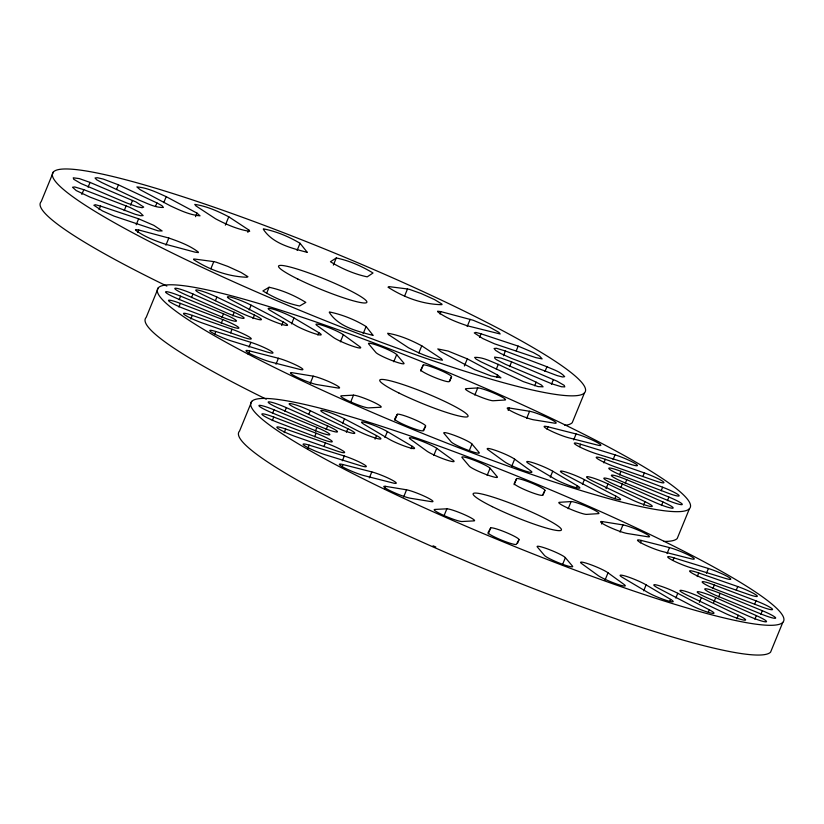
<?xml version="1.0" encoding="UTF-8"?>
<svg xmlns="http://www.w3.org/2000/svg" width="824" height="824" viewBox="0 0 824 824"><rect width="100%" height="100%" fill="white"/><g stroke="black" fill="none" stroke-linecap="round" stroke-linejoin="round"><path stroke-width="1.24" d="M53.406 171.876L41.2 201.623A287.895 33.094 22.3 0 0 166.85 286.072M81.834 194.433L83.79 189.675L129.904 207.38L139.709 212.335L143.16 215.579L140.719 215.754L135.095 214.24L89.868 197.049L76.21 190.56L72.502 187.233L74.768 186.966L83.79 189.675M88.086 187.172L90.043 182.413L79.31 178.602L73.254 177.809L73.758 179.292L81.01 183.536L126.34 202.828L137.124 206.711L142.119 207.72L143.726 207.092L136.032 202.004L90.043 182.413M99.055 209.646L100.518 206.082L138.628 218.813L153.872 225.385L162.132 230.947L158.187 230.885L114.103 216.135L102.444 210.923L93.864 205.248L95.347 204.723L100.518 206.082M116.472 189.582L118.429 184.823L103.299 179.086L97.459 177.737L95.028 177.984L96.655 179.766L101.898 182.609L139.761 200.407C147.3 203.353 155.231 207.803 163.44 207.442L162.009 205.722L156.921 202.92L118.429 184.823M124.218 210.604L126.165 205.845M130.573 205.176L132.53 200.417M136.187 224.767L138.628 218.813M137.752 232.368L138.731 229.989L168.827 238.033C179.076 241.587 189.664 245.449 198.347 252.072L198.275 252.597L194.855 252.103L165.263 244.192C154.922 240.701 144.344 236.735 135.548 230.174L135.507 229.597L138.731 229.989M155.458 206.484L156.921 202.92M163.77 202.611L166.211 196.668C156.9 192.466 147.156 187.635 136.877 186.924L140.234 189.747L170.506 205.918C179.869 210.233 189.675 214.982 200.036 215.826L196.977 213.107L166.211 196.668M165.902 245.171L168.827 238.033M158.373 287.7L146.167 317.446A287.895 33.094 22.3 0 0 266.265 399.187M195.515 216.681L196.977 213.107M179.148 299.74L180.611 296.177L223.489 313.82A15.337 1.761 22.3 0 1 236.416 321.103A15.337 1.761 22.3 0 1 221.048 316.622L178.859 299.267A15.337 1.761 22.3 0 1 165.562 291.881A15.337 1.761 22.3 0 1 180.611 296.177M178.911 306.981L180.384 303.407L222.748 319.568A15.337 1.761 22.3 0 1 238.764 327.664A15.337 1.761 22.3 0 1 226.641 324.913L184.967 309.021A15.337 1.761 22.3 0 1 168.662 300.863A15.337 1.761 22.3 0 1 180.384 303.407M191.518 297.598L192.981 294.024L234.243 312.286A15.337 1.761 22.3 0 1 243.43 318.394A15.337 1.761 22.3 0 1 225.57 312.409L184.988 294.446A15.337 1.761 22.3 0 1 175.358 288.204A15.337 1.761 22.3 0 1 192.981 294.024M225.343 225.137L228.763 216.805C218.102 211.284 206.69 206.134 194.773 204.403L195.855 205.845L215.61 218.823C226.27 224.447 237.745 229.494 249.693 231.348L248.827 229.999L228.763 216.805M210.862 268.758L213.797 261.62L216.115 262.166L227.918 266.451L241.113 272.487L247.962 276.73L246.778 277.245C227.846 276.576 209.512 269.798 193.712 259.663L193.578 259.096L194.67 259.055L213.797 261.62M190.838 318.95L192.311 315.386L232.049 329.239A15.337 1.761 22.3 0 1 250.352 337.747A15.337 1.761 22.3 0 1 242.091 336.862L203.003 323.224A15.337 1.761 22.3 0 1 184.504 314.706A15.337 1.761 22.3 0 1 192.311 315.386M215.414 300.657L216.887 297.083A15.337 1.761 22.3 0 0 197.564 290.017A15.337 1.761 22.3 0 0 203.034 294.817L240 312.481A15.337 1.761 22.3 0 0 259.447 319.671A15.337 1.761 22.3 0 0 254.451 315.046L216.887 297.083M247.859 232.378L248.827 229.999M214.817 333.875L215.795 331.495L250.918 342.362A15.337 1.761 22.3 0 1 270.602 350.839A15.337 1.761 22.3 0 1 266.616 351.869L232.069 341.177A15.337 1.761 22.3 0 1 212.293 332.721A15.337 1.761 22.3 0 1 215.795 331.495M222.027 317.394L223.489 313.82M221.285 323.142L222.748 319.568M232.78 315.86L234.243 312.286M230.576 332.814L232.049 329.239M249.167 309.948L251.114 305.189A15.337 1.761 22.3 0 0 231.06 297.227A15.337 1.761 22.3 0 0 232.111 300.338L263.608 316.828A15.337 1.761 22.3 0 0 283.683 324.862A15.337 1.761 22.3 0 0 283.126 321.947L251.114 305.189M252.989 318.61L254.451 315.046M266.657 293.2L269.098 287.257C281.983 290.038 294.632 295.466 305.828 302.408L299.627 306.003C286.742 303.356 274.145 297.773 262.897 290.944L269.098 287.257M248.961 347.12L250.918 342.362M248.209 354.495L249.672 350.931L278.43 358.265A15.337 1.761 22.3 0 1 298.504 366.309A15.337 1.761 22.3 0 1 298.988 369.193L270.705 361.983A15.337 1.761 22.3 0 1 250.65 354.011A15.337 1.761 22.3 0 1 249.672 350.931M297.103 250.424L300.029 243.286C288.822 236.581 276.205 231.328 263.381 228.845L263.381 229.35C272.991 243.925 291.583 248.117 307.342 252.402L300.029 243.286M281.664 325.521L283.126 321.947M251.753 401.339L239.547 431.086A287.895 33.094 22.3 0 0 480.444 567.231A287.895 33.094 22.3 0 0 770.595 652.124L782.8 622.378A287.895 33.094 22.3 0 0 405.841 434.403A287.895 33.094 22.3 0 0 363.188 478.796A287.895 33.094 22.3 0 0 782.8 622.378M291.542 323.883L293.972 317.94A15.337 1.761 22.3 0 0 274.186 309.484A15.337 1.761 22.3 0 0 270.756 310.751L295.208 325.243A15.337 1.761 22.3 0 0 314.912 333.72A15.337 1.761 22.3 0 0 318.826 332.669L317.858 335.049M275.988 364.218L278.43 358.265M272.528 413.38L273.99 409.816L316.869 427.46A15.337 1.761 22.3 0 1 329.796 434.742A15.337 1.761 22.3 0 1 314.418 430.272L272.239 412.906A15.337 1.761 22.3 0 1 258.942 405.521A15.337 1.761 22.3 0 1 273.99 409.816M333.349 265.112L336.285 257.974C349.17 260.6 361.757 266.204 373.025 273.002L367.205 276.854C354.32 274.104 341.672 268.645 330.455 261.733L336.285 257.974M272.291 420.621L273.764 417.057L316.128 433.208A15.337 1.761 22.3 0 1 332.144 441.303A15.337 1.761 22.3 0 1 320.021 438.553L278.347 422.661A15.337 1.761 22.3 0 1 262.042 414.503A15.337 1.761 22.3 0 1 273.764 417.057M284.898 411.238L286.361 407.664L327.622 425.926A15.337 1.761 22.3 0 1 336.81 432.034A15.337 1.761 22.3 0 1 318.95 426.049L278.368 408.086A15.337 1.761 22.3 0 1 268.737 401.844A15.337 1.761 22.3 0 1 286.361 407.664M284.218 432.59L285.681 429.026L325.428 442.89A15.337 1.761 22.3 0 1 343.732 451.387A15.337 1.761 22.3 0 1 335.471 450.501L296.382 436.875A15.337 1.761 22.3 0 1 277.884 428.356A15.337 1.761 22.3 0 1 285.681 429.026M310.267 383.304L313.202 376.166A15.337 1.761 22.3 0 1 332.669 383.366A15.337 1.761 22.3 0 1 337.593 387.96L316.993 384.592A15.337 1.761 22.3 0 1 297.649 377.505A15.337 1.761 22.3 0 1 292.242 372.726L313.202 376.166M308.794 414.297L310.267 410.723A15.337 1.761 22.3 0 0 290.944 403.657A15.337 1.761 22.3 0 0 296.413 408.457L333.38 426.121A15.337 1.761 22.3 0 0 352.827 433.311A15.337 1.761 22.3 0 0 347.831 428.686L310.267 410.723M340.394 341.836L343.32 334.688A15.337 1.761 22.3 0 0 324.79 326.17A15.337 1.761 22.3 0 0 317.055 325.531L333.246 337.294A15.337 1.761 22.3 0 0 351.58 345.802A15.337 1.761 22.3 0 0 359.779 346.657L343.32 334.688M307.713 448.699L309.175 445.135L344.298 456.002A15.337 1.761 22.3 0 1 363.981 464.489A15.337 1.761 22.3 0 1 359.985 465.509L325.449 454.817A15.337 1.761 22.3 0 1 305.673 446.371A15.337 1.761 22.3 0 1 309.175 445.135M315.407 431.034L316.869 427.46M314.665 436.782L316.128 433.208M363.168 333.658L366.093 326.52C354.948 319.681 342.259 314.593 329.446 311.956L329.301 312.399C338.757 327.056 357.441 331.217 373.159 335.45L366.093 326.52M326.16 429.5L327.622 425.926M323.956 446.454L325.428 442.89M350.571 402.308L353.496 395.159A15.337 1.761 22.3 0 1 371.387 401.164A15.337 1.761 22.3 0 1 380.513 407.252L368.616 407.88A15.337 1.761 22.3 0 1 350.952 402.03A15.337 1.761 22.3 0 1 341.383 395.798L353.496 395.159M342.547 423.588L344.494 418.829A15.337 1.761 22.3 0 0 324.44 410.867A15.337 1.761 22.3 0 0 325.49 413.978L356.988 430.468A15.337 1.761 22.3 0 0 377.062 438.502A15.337 1.761 22.3 0 0 376.506 435.597L344.494 418.829M346.368 432.26L347.831 428.686M404.574 296.115L407.499 288.966L409.683 289.451L421.27 293.591L434.598 299.627L441.86 304.015L442.024 304.612L440.984 304.664C422.073 304.169 403.76 297.309 388.011 287.185L389.113 286.639L407.499 288.966M342.341 460.76L344.298 456.002M342.073 466.951L343.052 464.571L371.809 471.905A15.337 1.761 22.3 0 1 391.884 479.949A15.337 1.761 22.3 0 1 392.368 482.833L364.084 475.623A15.337 1.761 22.3 0 1 344.03 467.651A15.337 1.761 22.3 0 1 343.052 464.571M393.759 361.757L396.694 354.619A15.337 1.761 22.3 0 0 380.338 346.451A15.337 1.761 22.3 0 0 368.678 343.938L375.806 352.394A15.337 1.761 22.3 0 0 391.863 360.49A15.337 1.761 22.3 0 0 403.925 363.209L396.694 354.619M375.044 439.161L376.506 435.597M418.829 352.95L421.754 345.812C411.094 340.168 399.609 335.131 387.651 333.257L388.495 334.606L408.457 347.759C419.117 353.29 430.54 358.43 442.467 360.181L441.407 358.749L421.754 345.812M384.921 437.523L387.352 431.58A15.337 1.761 22.3 0 0 367.566 423.124A15.337 1.761 22.3 0 0 364.136 424.391L388.588 438.883A15.337 1.761 22.3 0 0 408.292 447.36A15.337 1.761 22.3 0 0 412.206 446.309L411.238 448.689M369.368 477.858L371.809 471.905M394.861 420.271L397.302 414.317A15.337 1.761 22.3 0 1 412.721 418.819A15.337 1.761 22.3 0 1 425.596 426.08L423.639 430.839M439.995 314.016L440.964 311.637L473.161 320.248L489.631 327.149L498.85 332.319L500.158 333.978L467.352 325.799C457.021 322.266 446.412 318.332 437.626 311.74L437.647 311.194L440.964 311.637M420.745 371.058L423.186 365.104A15.337 1.761 22.3 0 1 438.193 369.379A15.337 1.761 22.3 0 1 451.542 376.774L449.585 381.533M384.643 488.745L385.622 486.366L406.572 489.806A15.337 1.761 22.3 0 1 426.049 497.006A15.337 1.761 22.3 0 1 430.973 501.6L410.373 498.232A15.337 1.761 22.3 0 1 391.029 491.145A15.337 1.761 22.3 0 1 385.622 486.366M467.218 326.469L470.154 319.331M403.647 496.944L406.572 489.806M464.376 366L467.311 358.852L448.029 351.034L437.781 348.943L440.83 351.663L474.655 369.626L491.011 375.909L500.93 377.845L497.572 375.033L467.311 358.852M479.558 337.366L481.02 333.802L518.172 346.111L533.437 352.59L539.535 356.03L542.12 358.893L535.857 357.637L494.493 343.814L482.782 338.561L474.253 332.906L475.798 332.412L481.02 333.802M433.774 455.476L436.699 448.338A15.337 1.761 22.3 0 0 418.17 439.81A15.337 1.761 22.3 0 0 410.434 439.171L426.626 450.934A15.337 1.761 22.3 0 0 444.96 459.442A15.337 1.761 22.3 0 0 453.159 460.297L436.699 448.338M474.799 395.067L477.724 387.929A15.337 1.761 22.3 0 1 495.327 393.738A15.337 1.761 22.3 0 1 504.999 400.001L493.143 400.752A15.337 1.761 22.3 0 1 475.314 394.789A15.337 1.761 22.3 0 1 466.075 388.671L477.724 387.929M496.316 369.142L498.262 364.383C490.733 361.458 482.812 356.998 474.624 357.379L476.076 359.109L481.185 361.911L523.292 381.605L538.103 386.6L543.067 386.827L541.43 385.035L536.177 382.192L498.262 364.383M503.443 355.752L505.39 350.993L546.93 366.732C552.956 369.564 560.299 371.469 564.687 376.661L562.596 377.001L557.199 375.61L511.467 358.368L500.642 353.465L495.636 350.416L494.07 348.511L496.347 348.253L505.39 350.993M496.604 377.413L497.572 375.033M469.062 451.181L471.987 444.043A15.337 1.761 22.3 0 0 455.929 435.947A15.337 1.761 22.3 0 0 443.868 433.218L451.099 441.818A15.337 1.761 22.3 0 0 467.455 449.986A15.337 1.761 22.3 0 0 479.115 452.5L471.987 444.043M443.94 515.948L446.876 508.81A15.337 1.761 22.3 0 1 464.767 514.804A15.337 1.761 22.3 0 1 473.893 520.892L461.996 521.52A15.337 1.761 22.3 0 1 444.332 515.669A15.337 1.761 22.3 0 1 434.763 509.438L446.876 508.81M509.623 366.608L511.58 361.849L500.817 357.987L494.596 357.111L494.966 358.533L496.573 359.748L505.576 364.342L551.822 383.819L561.587 386.786L564.79 386.889L564.244 385.395L556.942 381.131L511.58 361.849M516.226 350.869L518.172 346.111M508.202 410.373L509.181 407.993L529.574 411.269A15.337 1.761 22.3 0 1 548.877 418.334A15.337 1.761 22.3 0 1 554.398 423.145L533.653 419.807A15.337 1.761 22.3 0 1 514.207 412.628A15.337 1.761 22.3 0 1 509.181 407.993M487.139 475.397L490.074 468.259A15.337 1.761 22.3 0 0 473.718 460.091A15.337 1.761 22.3 0 0 462.058 457.577L469.186 466.034A15.337 1.761 22.3 0 0 485.243 474.13A15.337 1.761 22.3 0 0 497.305 476.849L490.074 468.259M534.704 385.766L536.177 382.192M544.983 371.49L546.93 366.732M526.639 418.417L529.574 411.269M511.714 466.312L514.639 459.174A15.337 1.761 22.3 0 0 496.306 450.666A15.337 1.761 22.3 0 0 488.117 449.822L504.587 461.79A15.337 1.761 22.3 0 0 523.127 470.308A15.337 1.761 22.3 0 0 530.852 470.947L514.639 459.174M488.241 533.911L490.682 527.957A15.337 1.761 22.3 0 1 506.101 532.459A15.337 1.761 22.3 0 1 518.976 539.72L517.503 543.294M551.452 384.303L553.398 379.545M514.125 484.697L516.566 478.744A15.337 1.761 22.3 0 1 531.573 483.019A15.337 1.761 22.3 0 1 544.921 490.414L542.965 495.173M547.023 429.211L548.001 426.832L576.11 433.96A15.337 1.761 22.3 0 1 596.164 441.911A15.337 1.761 22.3 0 1 597.245 445.032L568.653 437.781A15.337 1.761 22.3 0 1 548.578 429.757A15.337 1.761 22.3 0 1 548.001 426.832M584.453 392.914A287.895 33.094 22.3 0 1 164.831 249.322A287.895 33.094 22.3 0 1 207.493 204.939A287.895 33.094 22.3 0 1 584.453 392.914L572.247 422.661A287.895 33.094 22.3 0 1 564.852 425.349M550.298 477.189L552.739 471.235A15.337 1.761 22.3 0 0 533.035 462.758A15.337 1.761 22.3 0 0 529.142 463.83L554.027 478.569A15.337 1.761 22.3 0 0 573.813 487.015A15.337 1.761 22.3 0 0 577.233 485.738L552.739 471.235M573.679 439.913L576.11 433.96M579.622 446.618L580.601 444.239L615.023 454.858A15.337 1.761 22.3 0 1 634.82 463.304A15.337 1.761 22.3 0 1 631.411 464.582L596.401 453.777A15.337 1.761 22.3 0 1 576.697 445.3A15.337 1.761 22.3 0 1 580.601 444.239M576.254 488.117L577.233 485.738M568.179 508.707L571.104 501.569A15.337 1.761 22.3 0 1 588.707 507.378A15.337 1.761 22.3 0 1 598.379 513.651L586.523 514.392A15.337 1.761 22.3 0 1 568.694 508.429A15.337 1.761 22.3 0 1 559.455 502.31L571.104 501.569M582.424 484.409L584.381 479.65A15.337 1.761 22.3 0 0 564.306 471.616A15.337 1.761 22.3 0 0 564.883 474.542L596.937 491.32A15.337 1.761 22.3 0 0 616.991 499.272A15.337 1.761 22.3 0 0 615.909 496.151L584.381 479.65M603.868 462.903L605.341 459.329L644.358 472.914A15.337 1.761 22.3 0 1 662.887 481.432A15.337 1.761 22.3 0 1 655.162 480.794L615.487 466.981A15.337 1.761 22.3 0 1 597.153 458.484A15.337 1.761 22.3 0 1 605.341 459.329M562.442 564.821L565.367 557.683A15.337 1.761 22.3 0 0 549.309 549.587A15.337 1.761 22.3 0 0 537.248 546.868L544.479 555.458A15.337 1.761 22.3 0 0 560.835 563.626A15.337 1.761 22.3 0 0 572.495 566.139L565.367 557.683M613.077 459.617L615.023 454.858M606.021 488.735L607.968 483.976A15.337 1.761 22.3 0 0 588.532 476.797A15.337 1.761 22.3 0 0 593.558 481.432L631.174 499.406A15.337 1.761 22.3 0 0 650.486 506.461A15.337 1.761 22.3 0 0 644.976 501.651L607.968 483.976M619.514 474.933L620.977 471.359L662.63 487.221A15.337 1.761 22.3 0 1 678.976 495.389A15.337 1.761 22.3 0 1 667.316 492.865L624.973 476.746A15.337 1.761 22.3 0 1 608.915 468.64A15.337 1.761 22.3 0 1 620.977 471.359M601.582 524.013L602.55 521.633L622.954 524.909A15.337 1.761 22.3 0 1 642.256 531.974A15.337 1.761 22.3 0 1 647.777 536.784L627.033 533.447A15.337 1.761 22.3 0 1 607.587 526.268A15.337 1.761 22.3 0 1 602.55 521.633M614.941 498.53L615.909 496.151M620.863 487.571L622.326 483.997L662.939 501.96A15.337 1.761 22.3 0 1 672.621 508.223A15.337 1.761 22.3 0 1 655.018 502.413L613.726 484.151A15.337 1.761 22.3 0 1 604.497 478.033A15.337 1.761 22.3 0 1 622.326 483.997M625.282 483.297L626.745 479.723L668.923 497.068A15.337 1.761 22.3 0 1 682.272 504.473A15.337 1.761 22.3 0 1 667.265 500.199L624.376 482.565A15.337 1.761 22.3 0 1 611.408 475.273A15.337 1.761 22.3 0 1 626.745 479.723M620.019 532.057L622.954 524.909M642.885 476.478L644.358 472.914M605.094 579.952L608.019 572.814A15.337 1.761 22.3 0 0 589.675 564.306A15.337 1.761 22.3 0 0 581.497 563.462L597.966 575.43A15.337 1.761 22.3 0 0 616.506 583.948A15.337 1.761 22.3 0 0 624.231 584.587L608.019 572.814M643.503 505.215L644.976 501.651M661.157 490.795L662.63 487.221M640.403 542.851L641.381 540.472L669.49 547.6A15.337 1.761 22.3 0 1 689.544 555.551A15.337 1.761 22.3 0 1 690.625 558.682L662.033 551.421A15.337 1.761 22.3 0 1 641.958 543.397A15.337 1.761 22.3 0 1 641.381 540.472M661.476 505.534L662.939 501.96M667.461 500.642L668.923 497.068M643.678 590.829L646.119 584.886A15.337 1.761 22.3 0 0 626.415 576.398A15.337 1.761 22.3 0 0 622.522 577.47L647.406 592.209A15.337 1.761 22.3 0 0 667.193 600.655A15.337 1.761 22.3 0 0 670.602 599.378L646.119 584.886M667.059 553.553L669.49 547.6M689.42 508.738A287.895 33.094 22.3 0 1 269.808 365.156A287.895 33.094 22.3 0 1 312.461 320.763A287.895 33.094 22.3 0 1 689.42 508.738L677.225 538.484A287.895 33.094 22.3 0 1 663.598 541.409M673.002 560.258L673.981 557.879L708.403 568.498A15.337 1.761 22.3 0 1 728.2 576.944A15.337 1.761 22.3 0 1 724.79 578.221L689.781 567.417A15.337 1.761 22.3 0 1 670.077 558.94A15.337 1.761 22.3 0 1 673.981 557.879M669.634 601.767L670.602 599.378M675.804 598.049L677.761 593.29A15.337 1.761 22.3 0 0 657.686 585.256A15.337 1.761 22.3 0 0 658.263 588.181L690.316 604.96A15.337 1.761 22.3 0 0 710.37 612.912A15.337 1.761 22.3 0 0 709.289 609.791L677.761 593.29M697.248 576.543L698.721 572.968L737.738 586.554A15.337 1.761 22.3 0 1 756.267 595.072A15.337 1.761 22.3 0 1 748.542 594.434L708.867 580.621A15.337 1.761 22.3 0 1 690.533 572.124A15.337 1.761 22.3 0 1 698.721 572.968M706.456 573.257L708.403 568.498M699.401 602.375L701.348 597.616A15.337 1.761 22.3 0 0 681.901 590.437A15.337 1.761 22.3 0 0 686.938 595.072L724.554 613.046A15.337 1.761 22.3 0 0 743.866 620.101A15.337 1.761 22.3 0 0 738.356 615.291L701.348 597.616M712.894 588.573L714.356 584.999L756.01 600.861A15.337 1.761 22.3 0 1 772.356 609.029A15.337 1.761 22.3 0 1 760.696 606.516L718.353 590.386A15.337 1.761 22.3 0 1 702.295 582.28A15.337 1.761 22.3 0 1 714.356 584.999M708.321 612.17L709.289 609.791M713.759 602.396L715.706 597.637L756.319 615.6A15.337 1.761 22.3 0 1 766.001 621.863A15.337 1.761 22.3 0 1 748.398 616.053L707.105 597.791A15.337 1.761 22.3 0 1 697.876 591.673A15.337 1.761 22.3 0 1 715.706 597.637M718.652 596.937L720.125 593.362L762.303 610.708A15.337 1.761 22.3 0 1 775.652 618.113A15.337 1.761 22.3 0 1 760.645 613.839L717.756 596.205A15.337 1.761 22.3 0 1 704.788 588.913A15.337 1.761 22.3 0 1 720.125 593.362M736.265 590.128L737.738 586.554M736.883 618.855L738.356 615.291M754.537 604.435L756.01 600.861M754.856 619.174L756.319 615.6M760.84 614.282L762.303 610.708M423.186 365.104L420.868 369.822A15.337 1.761 22.3 0 0 433.836 377.114A15.337 1.761 22.3 0 0 449.173 381.563L451.542 376.774M516.566 478.744L514.248 483.461A15.337 1.761 22.3 0 0 527.216 490.754A15.337 1.761 22.3 0 0 542.542 495.203L544.921 490.414M425.596 426.08L422.99 430.684A15.337 1.761 22.3 0 1 407.901 426.358A15.337 1.761 22.3 0 1 394.655 418.994L397.302 414.317M518.976 539.72L516.37 544.324A15.337 1.761 22.3 0 1 501.28 539.998A15.337 1.761 22.3 0 1 488.035 532.634L490.682 527.957M293.972 317.94L318.826 332.669M387.352 431.58L412.206 446.309M435.793 546.971A15.337 1.761 22.3 0 1 433.033 545.807M492.33 506.667A47.699 5.48 22.3 0 0 561.329 530.1A47.699 5.48 22.3 0 0 498.17 498.808A47.699 5.48 22.3 0 0 492.33 506.667M398.95 393.027A47.699 5.48 22.3 0 0 467.95 416.46A47.699 5.48 22.3 0 0 404.79 385.168A47.699 5.48 22.3 0 0 398.95 393.027M297.773 279.006A47.699 5.48 22.3 0 0 366.773 302.439A47.699 5.48 22.3 0 0 303.623 271.147A47.699 5.48 22.3 0 0 297.773 279.006"/></g></svg>
